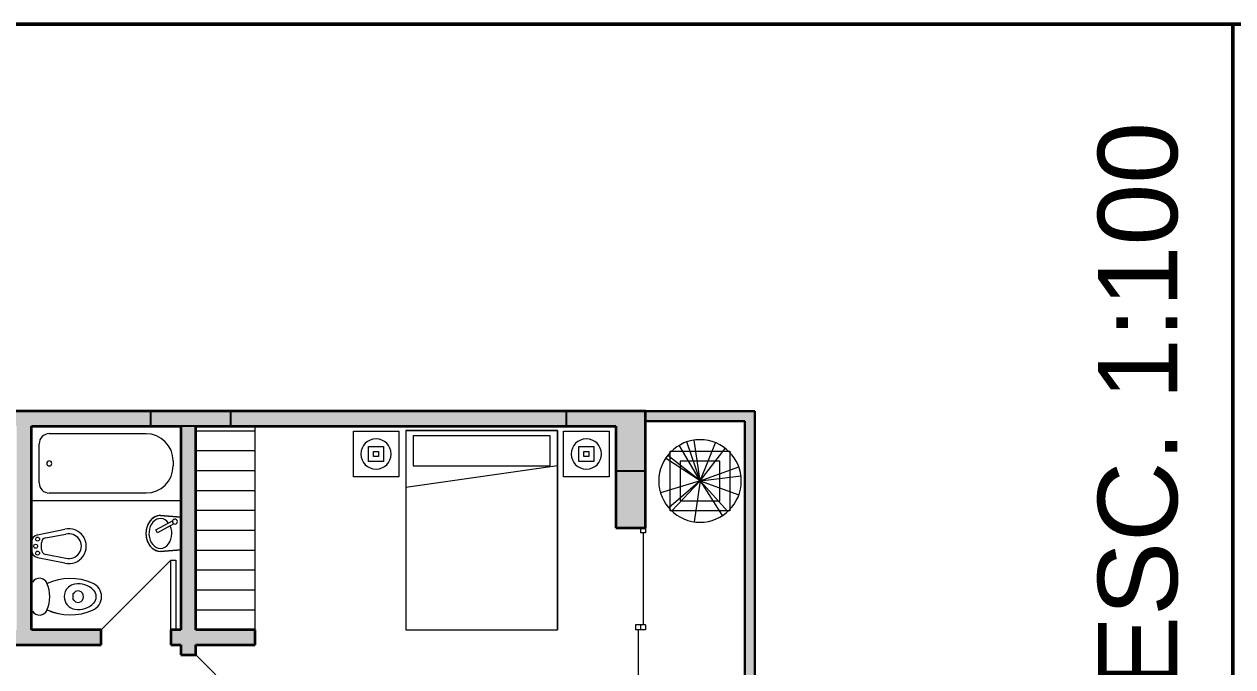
# Model space of a CAD drawing. Header units: metres. Extents: x 42 to 294, y -52 to 32.
# Drawn here: x 155.63 to 167.79, y 25.04 to 31.5 of the extents above; entities that cross this region are included whole.
import ezdxf

# ---------------------------------------------------------------- set-up
doc = ezdxf.new("R2010")
doc.units = ezdxf.units.M
doc.header["$LTSCALE"] = 0.15
doc.layers.get('0').update_dxf_attribs({"lineweight": 20})
for name, color, linetype, lineweight in [('A-DOORSYM', 1, 'Continuous', 9), ('A-ELEVOTM', 1, 'Continuous', 9), ('A-WALL', 2, 'Continuous', 30), ('E-LITEEQM', 4, 'Continuous', 9), ('I-DETLFUM', 2, 'Continuous', 9), ('L-DETLGEM', 6, 'Continuous', 9), ('L-PLNTBEM', 3, 'Continuous', 9), ('P-SANRFIM', 6, 'Continuous', 9), ('RECUADRO', 82, 'Continuous', 50)]:
    doc.layers.add(name, color=color, linetype=linetype, lineweight=lineweight)
doc.layers.add('Hatch', color=8, linetype='Continuous')
doc.layers.add('MUROS', color=11, linetype='Continuous')
doc.styles.get("Standard").update_dxf_attribs({"font": 'arial.ttf', "height": 0.15})

# ---------------------------------------------------------------- blocks, each defined once
blk = doc.blocks.new('Deslizante-2 Paneles - 2000 x 2100mm-72-02 Primer piso')
at = {"layer": 'A-DOORSYM', "lineweight": 13}
for p, q in [((-1, 0.277), (-1, 0.227)), ((-1, 0.277), (-0.95, 0.277)), ((-0.95, 0.277), (-0.95, 0.227)), ((-0.0254, 0.277), (-0.0254, 0.227)), ((-0.0254, 0.277), (0.0254, 0.277)), ((0.0254, 0.277), (0.0254, 0.227)), ((-1, 0.227), (-0.95, 0.227)), ((-0.0254, 0.227), (-0.0254, 0.177)), ((-0.0254, 0.227), (0.0254, 0.227)), ((-0.0254, 0.227), (0.0254, 0.227)), ((-0.0254, 0.177), (0.0254, 0.177)), ((0.0254, 0.227), (0.0254, 0.177)), ((0.9492, 0.227), (0.9492, 0.177)), ((0.9492, 0.227), (1, 0.227)), ((0.9492, 0.177), (1, 0.177)), ((1, 0.227), (1, 0.177))]:
    blk.add_line(p, q, dxfattribs=at)
at = {"layer": 'A-ELEVOTM'}
for p, q in [((-0.95, 0.252), (-0.0254, 0.252)), ((0.0254, 0.202), (0.9492, 0.202))]:
    blk.add_line(p, q, dxfattribs=at)
blk = doc.blocks.new('Puerta de 1 hoja - 80 x 210 cm-66-02 Primer piso')
at = {"layer": 'A-DOORSYM', "lineweight": 13}
for p, q in [((0.667, 0.875), (-0.133, 0.075)), ((0.667, 0.875), (-0.133, 0.075)), ((0.667, 0.075), (0.667, 0.875))]:
    blk.add_line(p, q, dxfattribs=at)
blk = doc.blocks.new('Puerta de 1 hoja - 70x210 cm-65-02 Primer piso')
at = {"layer": 'A-DOORSYM', "lineweight": 13}
for p, q in [((0.617, 0.775), (-0.083, 0.075)), ((0.617, 0.775), (-0.083, 0.075)), ((0.617, 0.075), (0.617, 0.775))]:
    blk.add_line(p, q, dxfattribs=at)
blk = doc.blocks.new('Bed _3_ - 1525 x 2007mm - Queen-122-02 Primer piso')
at = {"layer": 'I-DETLFUM'}
for p, q in [((1.034, 0.958), (-0.491, 0.958)), ((-0.491, 0.958), (-0.491, -1.049)), ((-0.491, 0.958), (-0.491, -1.049)), ((-0.491, 0.958), (1.034, 0.958)), ((-0.415, 0.907), (-0.415, 0.602)), ((-0.415, 0.907), (0.958, 0.907)), ((0.958, 0.907), (0.958, 0.602)), ((1.034, -1.049), (1.034, 0.958)), ((1.034, 0.958), (1.034, -1.049)), ((1.034, 0.602), (-0.491, 0.384)), ((-0.415, 0.602), (0.958, 0.602)), ((-0.491, -1.049), (1.034, -1.049)), ((-0.491, -1.049), (1.034, -1.049))]:
    blk.add_line(p, q, dxfattribs=at)
blk = doc.blocks.new('Mesa-Mesita de noche - 0457 x 0457 x 0610 mm-22-02 Primer piso')
at = {"layer": 'I-DETLFUM'}
for p, q in [((0.004, 0), (0.004, 0.457)), ((0.004, 0.457), (0.461, 0.457)), ((0.461, 0.457), (0.461, 0)), ((0.461, 0), (0.004, 0))]:
    blk.add_line(p, q, dxfattribs=at)
blk = doc.blocks.new('Table Lamp _2_ - 60 watt Incandescent-23-02 Primer piso')
at = {"layer": 'E-LITEEQM'}
for p, q in [((-0.0762, -0.0762), (-0.0762, 0.0762)), ((-0.0762, 0.0762), (0.0762, 0.0762)), ((-0.0254, -0.0254), (-0.0254, 0.0254)), ((-0.0254, 0.0254), (0.0254, 0.0254)), ((0.0254, 0.0254), (0.0254, -0.0254)), ((0.0762, 0.0762), (0.0762, -0.0762)), ((0.0762, -0.0762), (-0.0762, -0.0762)), ((0.0254, -0.0254), (-0.0254, -0.0254))]:
    blk.add_line(p, q, dxfattribs=at)
for start, end in [(360, 180), (180, 360)]:
    blk.add_arc((0, 0), 0.1524, start, end, dxfattribs=at)
blk = doc.blocks.new('2D Bath _2_ - 2D Bath _2_-120-02 Primer piso')
at = {"layer": 'P-SANRFIM'}
for p, q in [((-0.933, -0.151), (0.04, -0.151)), ((-1.034, -0.647), (-1.034, -0.253)), ((0.313, -0.425), (0.313, -0.475)), ((-1.111, -0.825), (0.389, -0.825)), ((-1.111, -0.825), (0.389, -0.825)), ((0.04, -0.749), (-0.933, -0.749))]:
    blk.add_line(p, q, dxfattribs=at)
for centre, radius, start, end in [((-0.933, -0.253), 0.102, 90, 180), ((0.04, -0.425), 0.273, 360, 90), ((-0.933, -0.45), 0.0254, 360, 180), ((-0.933, -0.45), 0.0254, 180, 0), ((0.04, -0.475), 0.273, 270, 0), ((-0.933, -0.647), 0.102, 180, 270)]:
    blk.add_arc(centre, radius, start, end, dxfattribs=at)
blk = doc.blocks.new('WC w Cistern _5_ - 540 x 360mm-7-02 Primer piso')
at = {"layer": 'P-SANRFIM'}
for p, q in [((-0.147, 0), (-0.147, -0.009)), ((-0.147, 0), (-0.147, -0.009)), ((0.147, -0.009), (0.147, 0)), ((0.147, -0.009), (0.147, 0)), ((-0.043, -0.431), (-0.031, -0.418)), ((-0.031, -0.418), (0.031, -0.418)), ((0.031, -0.418), (0.043, -0.431))]:
    blk.add_line(p, q, dxfattribs=at)
for centre, radius, start, end in [((-0.103, -0.079), 0.0825, 122.2745, 248.8192), ((-0.103, -0.079), 0.0825, 122.2745, 246.8782), ((0.103, -0.079), 0.0825, 291.1808, 57.7255), ((0.103, -0.079), 0.0825, 293.1218, 57.7255), ((0.375, -0.388), 0.558, 155.3545, 203.7969), ((0.375, -0.388), 0.558, 155.3903, 203.7969), ((0, 0.162), 0.344, 246.8782, 293.1218), ((-0.375, -0.388), 0.558, 336.2031, 24.6455), ((-0.375, -0.388), 0.558, 336.2031, 24.6097), ((0, -0.456), 0.128, 89.9985, 170.9061), ((0, -0.456), 0.128, 42.4453, 90.0015), ((0.091, -0.47), 0.22, 170.9061, 224.3974), ((-0.008, -0.466), 0.05, 135, 197.1865), ((0, -0.464), 0.0581, 197.1865, 342.8171), ((0.008, -0.466), 0.05, 342.8171, 45), ((-0.091, -0.47), 0.22, 315.6026, 9.0939), ((0, -0.456), 0.128, 9.0939, 42.4453), ((0.001, -0.553), 0.15, 203.7969, 269.4689), ((0.001, -0.553), 0.15, 203.7969, 269.4689), ((-0.008, -0.567), 0.0816, 224.3974, 275.8355), ((-0.001, -0.553), 0.15, 270.5311, 336.2031), ((-0.001, -0.553), 0.15, 270.5311, 336.2031), ((0.008, -0.567), 0.0816, 264.1645, 315.6026)]:
    blk.add_arc(centre, radius, start, end, dxfattribs=at)
blk = doc.blocks.new('Basin - Small - Basin - Small-74-02 Primer piso')
at = {"layer": 'P-SANRFIM'}
for p, q in [((0.007, 0.233), (0.038, 0.25)), ((0.038, 0.25), (0.127, 0.083)), ((-0.18, 0.205), (-0.165, 0)), ((-0.165, 0), (-0.18, 0.205)), ((0.097, 0.071), (0.007, 0.233)), ((0.165, 0), (0.18, 0.205)), ((0.18, 0.205), (0.165, 0))]:
    blk.add_line(p, q, dxfattribs=at)
for start, end in [(28, 208), (208, 28)]:
    blk.add_arc((0.119, 0.059), 0.025, start, end, dxfattribs=at)
for major_axis, ratio, start_param, end_param in [((-0.18, 0), 0.805556, 3.141593, 6.283185), ((0.15, 0), 0.766667, 5.476019, 11.537553)]:
    blk.add_ellipse((0, 0.205), major_axis=major_axis, ratio=ratio, start_param=start_param, end_param=end_param, dxfattribs=at)
at = {"layer": 'P-SANRFIM', "start_tangent": (-0.003421, 0.999994), "end_tangent": (-0.003421, -0.999994)}
blk.add_spline([(0.18, 0.205), (0.179, 0.221), (0.175, 0.237), (0.17, 0.253), (0.166, 0.261), (0.162, 0.268), (0.158, 0.275), (0.152, 0.282), (0.147, 0.289), (0.141, 0.295), (0.134, 0.302), (0.127, 0.308), (0.12, 0.313), (0.112, 0.318), (0.104, 0.323), (0.096, 0.328), (0.087, 0.332), (0.078, 0.336), (0.069, 0.339), (0.059, 0.342), (0.05, 0.344), (0.04, 0.346), (0.03, 0.348), (0.02, 0.349), (0.01, 0.35), (0, 0.35), (-0.01, 0.35), (-0.02, 0.349), (-0.03, 0.348), (-0.04, 0.346), (-0.055, 0.343), (-0.069, 0.339), (-0.083, 0.334), (-0.096, 0.328), (-0.108, 0.321), (-0.12, 0.313), (-0.131, 0.305), (-0.141, 0.295), (-0.15, 0.286), (-0.158, 0.275), (-0.164, 0.264), (-0.17, 0.253), (-0.174, 0.241), (-0.177, 0.229), (-0.18, 0.205)], degree=3, dxfattribs=at)
blk = doc.blocks.new('Tiesto - 0600 x 0600mm-93-02 Primer piso')
at = {"layer": 'L-DETLGEM'}
for p, q in [((-0.3, -0.3), (-0.3, 0.3)), ((-0.3, 0.3), (0.3, 0.3)), ((0.3, 0.3), (0.3, -0.3)), ((-0.1984, 0.1984), (-0.1984, -0.1984)), ((0.1984, 0.1984), (-0.1984, 0.1984)), ((0.1984, -0.1984), (0.1984, 0.1984)), ((-0.1984, -0.1984), (0.1984, -0.1984)), ((0.3, -0.3), (-0.3, -0.3))]:
    blk.add_line(p, q, dxfattribs=at)
blk = doc.blocks.new('RPC Tree - Deciduous - Gray Birch - 1_5 Meter-94-02 Primer piso')
at = {"layer": 'L-PLNTBEM'}
for q in [(-0.133, 0.393), (-0.059, 0.411), (0.156, 0.385), (-0.325, 0.257), (-0.209, 0.359), (0.254, 0.328), (-0.347, 0.228), (0.39, 0.141), (-0.397, -0.119), (-0.314, -0.271), (-0.284, -0.302), (-0.059, -0.411), (0.412, 0.053), (0.224, -0.349), (0.278, -0.308), (0.391, -0.14)]:
    blk.add_line((0, 0), q, dxfattribs=at)
for start, end in [(360, 180), (180, 360)]:
    blk.add_arc((0, 0), 0.415, start, end, dxfattribs=at)

msp = doc.modelspace()

# ---------------------------------------------------------------- hatches: boundary and pattern name
at = {"layer": 'Hatch', "ltscale": 0.2}
for points in [[(157.709, 27.462), (157.709, 27.612), (156.909, 27.612), (156.909, 27.462)], [(161.584, 27.012), (161.884, 27.012), (161.884, 27.612), (161.084, 27.612), (161.084, 27.462), (161.584, 27.462)]]:
    msp.add_hatch(color=256, dxfattribs=at).paths.add_polyline_path(points)
at = {"layer": 'MUROS'}
h = msp.add_hatch(color=256, dxfattribs=at)
h.paths.add_polyline_path([(162.884, 20.506), (161.884, 20.506), (161.884, 20.356), (162.884, 20.356)], flags=17)
h.paths.add_polyline_path([(161.884, 21.3), (161.584, 21.3), (161.584, 20.637), (161.884, 20.637)])
h.paths.add_polyline_path([(161.884, 20.037), (161.584, 20.037), (161.584, 19.562), (161.884, 19.562)])
h.paths.add_polyline_path([(161.584, 20.487), (157.709, 20.487), (157.709, 20.337), (161.584, 20.337)])
h.paths.add_polyline_path([(162.984, 27.612), (161.884, 27.612), (161.884, 27.512), (162.884, 27.512), (162.884, 20.506), (162.884, 20.356), (162.884, 16.812), (161.884, 16.812), (161.884, 16.712), (162.984, 16.712)])
h.paths.add_polyline_path([(161.884, 24.437), (161.584, 24.437), (161.584, 24.262), (157.359, 24.262), (157.359, 24.362), (157.209, 24.362), (157.209, 24.262), (156.409, 24.262), (156.409, 24.112), (161.584, 24.112), (161.584, 23.3), (161.884, 23.3)])
h.paths.add_polyline_path([(161.084, 27.612), (157.709, 27.612), (157.709, 27.462), (161.084, 27.462)])
h.paths.add_polyline_path([(161.884, 27.012), (161.584, 27.012), (161.584, 26.437), (161.884, 26.437)])
h.paths.add_polyline_path([(157.359, 27.462), (157.209, 27.462), (157.209, 25.412), (157.109, 25.412), (157.109, 25.262), (157.209, 25.262), (157.209, 25.162), (157.359, 25.162), (157.359, 25.262), (157.959, 25.262), (157.959, 25.412), (157.359, 25.412)])
h.paths.add_polyline_path([(155.709, 27.462), (156.909, 27.462), (156.909, 27.612), (152.409, 27.612), (152.409, 27.462), (155.559, 27.462), (155.559, 25.412), (154.959, 25.412), (154.959, 25.162), (155.109, 25.162), (155.109, 25.262), (156.409, 25.262), (156.409, 25.412), (155.709, 25.412)])

# ---------------------------------------------------------------- linework, layer by layer
for p, q in [((157.959, 27.412), (157.359, 27.412)), ((157.959, 25.412), (157.959, 27.462)), ((157.959, 27.212), (157.359, 27.212)), ((157.959, 27.012), (157.359, 27.012)), ((157.959, 26.812), (157.359, 26.812)), ((157.959, 26.612), (157.359, 26.612)), ((157.959, 26.412), (157.359, 26.412)), ((157.959, 26.212), (157.359, 26.212)), ((157.959, 26.012), (157.359, 26.012)), ((157.959, 25.812), (157.359, 25.812)), ((157.959, 25.612), (157.359, 25.612)), ((157.959, 25.412), (157.359, 25.412))]:
    msp.add_line(p, q)
at = {"layer": 'A-DOORSYM'}
for p, q in [((157.109, 26.112), (157.159, 26.112)), ((157.159, 26.112), (157.159, 25.412)), ((157.159, 25.412), (157.109, 25.412))]:
    msp.add_line(p, q, dxfattribs=at)
at = {"layer": 'A-WALL', "lineweight": 35}
for p, q in [((161.884, 27.612), (151.309, 27.612)), ((161.884, 26.437), (161.884, 27.612)), ((155.709, 27.462), (157.209, 27.462)), ((155.709, 25.412), (155.709, 27.462)), ((157.209, 27.462), (157.209, 25.412)), ((157.359, 27.462), (161.584, 27.462)), ((157.359, 25.412), (157.359, 27.462)), ((161.584, 27.462), (161.584, 26.437)), ((161.584, 26.437), (161.884, 26.437)), ((156.409, 25.412), (155.709, 25.412)), ((156.409, 25.262), (156.409, 25.412)), ((157.209, 25.412), (157.109, 25.412)), ((157.109, 25.412), (157.109, 25.262)), ((157.959, 25.412), (157.359, 25.412)), ((157.959, 25.262), (157.959, 25.412)), ((155.109, 25.262), (156.409, 25.262)), ((157.109, 25.262), (157.209, 25.262)), ((157.209, 25.262), (157.209, 25.162)), ((157.359, 25.262), (157.959, 25.262)), ((157.359, 25.162), (157.359, 25.262)), ((157.209, 25.162), (157.359, 25.162))]:
    msp.add_line(p, q, dxfattribs=at)
at = {"layer": 'A-WALL'}
for p, q in [((161.884, 27.612), (162.984, 27.612)), ((162.984, 27.612), (162.984, 16.712)), ((162.884, 27.512), (161.884, 27.512)), ((162.884, 20.506), (162.884, 27.512))]:
    msp.add_line(p, q, dxfattribs=at)
at = {"layer": 'Hatch', "ltscale": 0.2}
for p, q in [((156.909, 27.462), (156.909, 27.612)), ((156.909, 27.612), (157.709, 27.612)), ((157.709, 27.612), (157.709, 27.462)), ((161.884, 27.612), (161.084, 27.612)), ((161.084, 27.612), (161.084, 27.462)), ((161.884, 27.012), (161.884, 27.612)), ((157.709, 27.462), (156.909, 27.462)), ((161.084, 27.462), (161.584, 27.462)), ((161.584, 27.462), (161.584, 27.012)), ((161.584, 27.012), (161.884, 27.012))]:
    msp.add_line(p, q, dxfattribs=at)
at = {"layer": 'P-SANRFIM'}
for p, q in [((155.769, 26.368), (156.042, 26.424)), ((155.709, 26.214), (155.709, 26.295)), ((155.809, 26.22), (155.809, 26.289)), ((155.847, 26.337), (156.054, 26.376)), ((155.769, 26.141), (156.042, 26.085)), ((155.847, 26.172), (156.054, 26.133)), ((155.859, 26.254), (155.859, 26.254))]:
    msp.add_line(p, q, dxfattribs=at)
for centre in [(155.749, 26.254), (155.769, 26.325), (155.769, 26.184)]:
    msp.add_circle(centre, 0.02, dxfattribs=at)
for centre, radius, start, end in [((156.084, 26.254), 0.175, 256.1286, 103.8714), ((155.784, 26.295), 0.075, 101.5903, 180), ((155.859, 26.289), 0.05, 103.8714, 180), ((156.084, 26.254), 0.125, 256.1286, 103.8714), ((155.784, 26.214), 0.075, 180, 258.4097), ((155.859, 26.22), 0.05, 180, 256.1286)]:
    msp.add_arc(centre, radius, start, end, dxfattribs=at)
at = {"layer": 'RECUADRO', "ltscale": 0.1}
for p, q in [((41.791, 31.505), (293.791, 31.505)), ((293.791, 31.505), (41.791, 31.505)), ((167.791, 31.505), (167.791, -51.757))]:
    msp.add_line(p, q, dxfattribs=at)

# ---------------------------------------------------------------- block references
at = {"layer": 'A-DOORSYM'}
for name, p, rotation in [('Deslizante-2 Paneles - 2000 x 2100mm-72-02 Primer piso', (161.607, 25.437), 269.9999999999999), ('Puerta de 1 hoja - 80 x 210 cm-66-02 Primer piso', (157.284, 25.029), 270)]:
    msp.add_blockref(name, p, dxfattribs=dict(at, rotation=rotation))
msp.add_blockref('Puerta de 1 hoja - 70x210 cm-65-02 Primer piso', (156.492, 25.337), dxfattribs=at)
at = {"layer": 'E-LITEEQM'}
for p in [(159.173, 27.181), (161.288, 27.181)]:
    msp.add_blockref('Table Lamp _2_ - 60 watt Incandescent-23-02 Primer piso', p, dxfattribs=at)
at = {"layer": 'I-DETLFUM'}
for name, p in [('Mesa-Mesita de noche - 0457 x 0457 x 0610 mm-22-02 Primer piso', (158.941, 26.953)), ('Bed _3_ - 1525 x 2007mm - Queen-122-02 Primer piso', (159.963, 26.461)), ('Mesa-Mesita de noche - 0457 x 0457 x 0610 mm-22-02 Primer piso', (161.056, 26.953))]:
    msp.add_blockref(name, p, dxfattribs=at)
at = {"layer": 'L-DETLGEM'}
msp.add_blockref('Tiesto - 0600 x 0600mm-93-02 Primer piso', (162.432, 26.91), dxfattribs=at)
at = {"layer": 'L-PLNTBEM'}
msp.add_blockref('RPC Tree - Deciduous - Gray Birch - 1_5 Meter-94-02 Primer piso', (162.432, 26.91), dxfattribs=at)
at = {"layer": 'P-SANRFIM'}
msp.add_blockref('2D Bath _2_ - 2D Bath _2_-120-02 Primer piso', (156.82, 27.537), dxfattribs=at)
for name, p, rotation in [('Basin - Small - Basin - Small-74-02 Primer piso', (157.209, 26.382), 89.9999999999999), ('WC w Cistern _5_ - 540 x 360mm-7-02 Primer piso', (155.709, 25.746), 89.99999999999974)]:
    msp.add_blockref(name, p, dxfattribs=dict(at, rotation=rotation))

# ---------------------------------------------------------------- texts
at = {"layer": 'RECUADRO', "ltscale": 0.1, "insert": (166.433, 4.18), "char_height": 0.8, "width": 28.49161, "attachment_point": 1, "rotation": 90}
msp.add_mtext('PLANTA TIPO 1º y 2º PISO AMOBLADA ESC. 1:100', dxfattribs=at)

doc.saveas('drawing.dxf')
